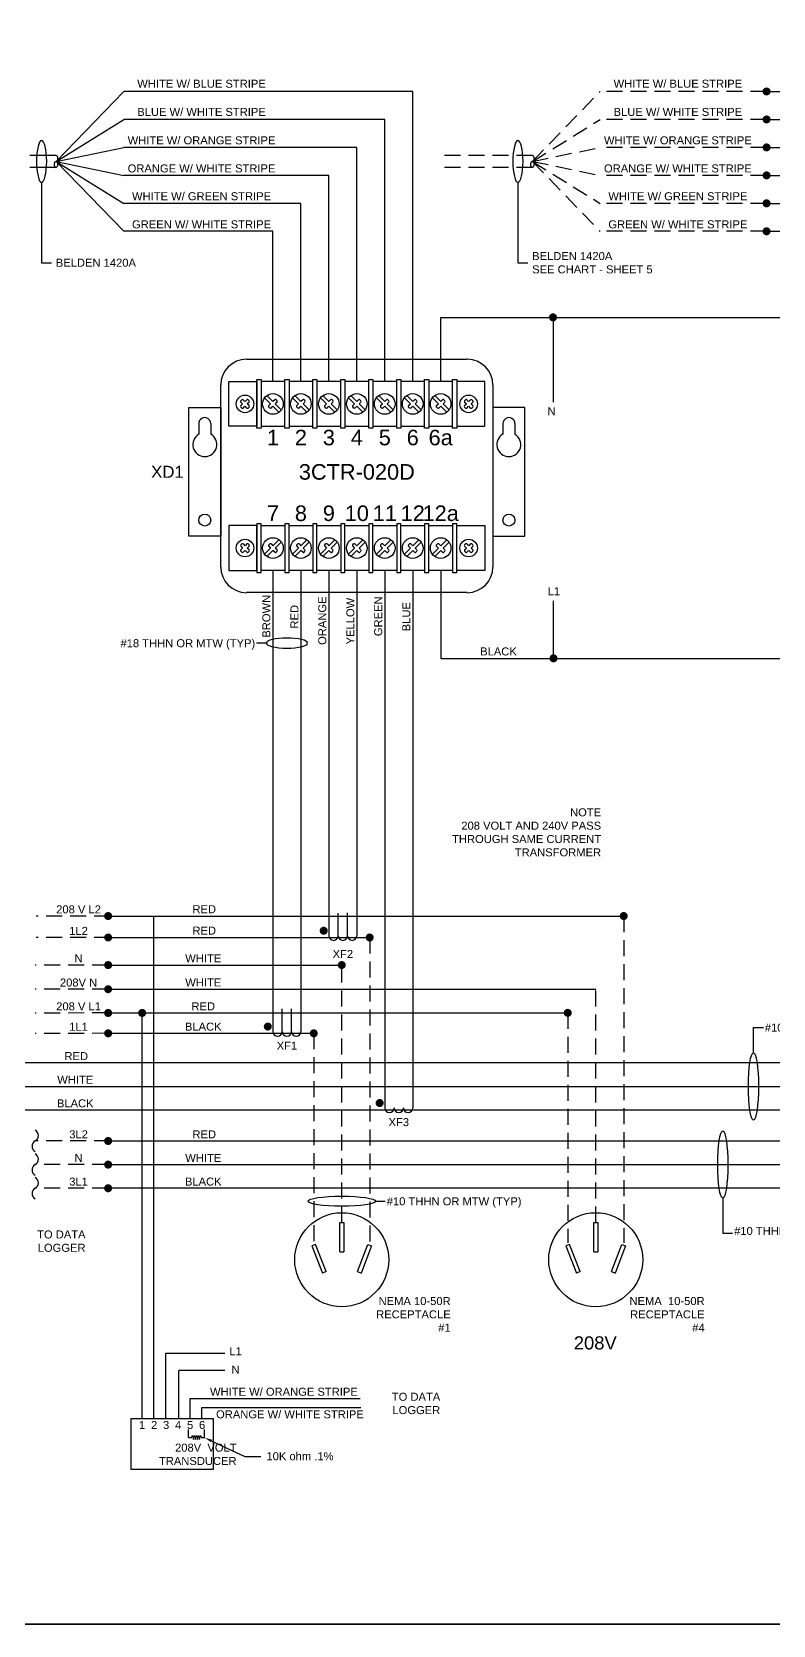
# Model space of a CAD drawing. Header units: inches. Extents: x -228 to 241, y -155 to 115.
# Drawn here: x -188.37 to -176.79, y -32.12 to -7.23 of the extents above; entities that cross this region are included whole.
import ezdxf
from ezdxf import colors
from ezdxf.entities.mleader import LeaderData, LeaderLine
from ezdxf.enums import TextEntityAlignment as Align
from ezdxf.math import Vec2, Vec3

# ---------------------------------------------------------------- set-up
doc = ezdxf.new("R2010")
doc.units = ezdxf.units.IN
doc.header["$MEASUREMENT"] = 0
doc.linetypes.add('HIDDEN', pattern=[0.375, 0.25, -0.125])
for name, color, linetype in [('BORDER', 3, 'Continuous'), ('CURRENT TRANSFORMER', 201, 'Continuous'), ('ELECTRICAL DEVICES', 30, 'Continuous'), ('FIELD WIRE', 5, 'HIDDEN'), ('FIELD WIRE - N', 255, 'HIDDEN'), ('PANEL WIRE', 5, 'Continuous'), ('PANEL WIRE - N', 255, 'Continuous'), ('TEXT', 4, 'Continuous'), ('TXT', 4, 'Continuous')]:
    doc.layers.add(name, color=color, linetype=linetype)
doc.styles.add('Notes', font='arial.ttf', dxfattribs={"height": 0.125})
doc.styles.get("Standard").update_dxf_attribs({"font": 'arial.ttf'})

# ---------------------------------------------------------------- blocks, each defined once
blk = doc.blocks.new('3CTR-020D')
for p, q in [((0.971, 0.766), (1.064, 0.673)), ((1.408, 0.766), (1.501, 0.673)), ((1.845, 0.766), (1.938, 0.673)), ((2.282, 0.766), (2.375, 0.673)), ((2.718, 0.766), (2.812, 0.673)), ((3.155, 0.766), (3.249, 0.673)), ((3.592, 0.766), (3.685, 0.673)), ((0.563, 0.685), (0.577, 0.7)), ((0.563, 0.663), (0.59, 0.636)), ((0.563, 0.608), (0.591, 0.635)), ((0.578, 0.571), (0.563, 0.586)), ((0.599, 0.7), (0.627, 0.672)), ((0.6, 0.571), (0.627, 0.598)), ((0.655, 0.7), (0.628, 0.673)), ((0.655, 0.571), (0.628, 0.599)), ((0.692, 0.663), (0.664, 0.636)), ((0.692, 0.608), (0.664, 0.635)), ((0.677, 0.7), (0.692, 0.685)), ((0.692, 0.586), (0.677, 0.571)), ((0.934, 0.73), (1.028, 0.636)), ((0.999, 0.586), (1.014, 0.571)), ((1, 0.608), (1.028, 0.636)), ((1.036, 0.571), (1.064, 0.599)), ((1.092, 0.7), (1.064, 0.673)), ((1.064, 0.599), (1.158, 0.505)), ((1.128, 0.663), (1.101, 0.636)), ((1.101, 0.636), (1.195, 0.542)), ((1.114, 0.7), (1.128, 0.685)), ((1.371, 0.73), (1.465, 0.636)), ((1.436, 0.608), (1.465, 0.636)), ((1.436, 0.586), (1.451, 0.571)), ((1.473, 0.571), (1.501, 0.599)), ((1.529, 0.7), (1.501, 0.673)), ((1.501, 0.599), (1.595, 0.505)), ((1.565, 0.663), (1.538, 0.636)), ((1.538, 0.636), (1.631, 0.542)), ((1.551, 0.7), (1.565, 0.685)), ((1.808, 0.73), (1.901, 0.636)), ((1.873, 0.608), (1.901, 0.636)), ((1.873, 0.586), (1.888, 0.571)), ((1.91, 0.571), (1.938, 0.599)), ((1.966, 0.7), (1.938, 0.673)), ((1.938, 0.599), (2.032, 0.505)), ((2.002, 0.663), (1.975, 0.636)), ((1.975, 0.636), (2.068, 0.542)), ((1.988, 0.7), (2.002, 0.685)), ((2.245, 0.73), (2.338, 0.636)), ((2.31, 0.608), (2.338, 0.636)), ((2.31, 0.586), (2.324, 0.571)), ((2.346, 0.571), (2.375, 0.599)), ((2.402, 0.7), (2.375, 0.673)), ((2.375, 0.599), (2.469, 0.505)), ((2.439, 0.663), (2.411, 0.636)), ((2.411, 0.636), (2.505, 0.542)), ((2.424, 0.7), (2.439, 0.685)), ((2.682, 0.73), (2.775, 0.636)), ((2.747, 0.608), (2.775, 0.636)), ((2.747, 0.586), (2.761, 0.571)), ((2.783, 0.571), (2.812, 0.599)), ((2.839, 0.7), (2.812, 0.673)), ((2.812, 0.599), (2.905, 0.505)), ((2.876, 0.663), (2.848, 0.636)), ((2.848, 0.636), (2.942, 0.542)), ((2.861, 0.7), (2.876, 0.685)), ((3.119, 0.73), (3.212, 0.636)), ((3.184, 0.608), (3.212, 0.636)), ((3.184, 0.586), (3.198, 0.571)), ((3.22, 0.571), (3.248, 0.599)), ((3.248, 0.599), (3.342, 0.505)), ((3.276, 0.7), (3.249, 0.673)), ((3.313, 0.663), (3.285, 0.636)), ((3.285, 0.636), (3.379, 0.542)), ((3.298, 0.7), (3.313, 0.685)), ((3.555, 0.73), (3.649, 0.636)), ((3.62, 0.608), (3.649, 0.636)), ((3.62, 0.586), (3.635, 0.571)), ((3.657, 0.571), (3.685, 0.599)), ((3.713, 0.7), (3.685, 0.673)), ((3.685, 0.599), (3.779, 0.505)), ((3.749, 0.663), (3.722, 0.636)), ((3.722, 0.636), (3.816, 0.542)), ((3.735, 0.7), (3.749, 0.685)), ((4.073, 0.7), (4.058, 0.685)), ((4.058, 0.663), (4.086, 0.636)), ((4.058, 0.608), (4.086, 0.635)), ((4.058, 0.586), (4.073, 0.571)), ((4.095, 0.7), (4.122, 0.673)), ((4.095, 0.571), (4.122, 0.599)), ((4.151, 0.7), (4.123, 0.672)), ((4.15, 0.571), (4.123, 0.598)), ((4.187, 0.608), (4.159, 0.635)), ((4.187, 0.663), (4.16, 0.636)), ((4.172, 0.571), (4.187, 0.586)), ((4.187, 0.685), (4.173, 0.7)), ((-0.095, 0.328), (-0.095, 0.162)), ((0.092, 0.328), (0.093, 0.163)), ((4.658, 0.328), (4.657, 0.163)), ((4.845, 0.328), (4.845, 0.162)), ((1.064, -1.581), (1.158, -1.487)), ((1.501, -1.581), (1.595, -1.487)), ((1.938, -1.581), (2.032, -1.487)), ((2.375, -1.581), (2.469, -1.487)), ((2.812, -1.581), (2.905, -1.487)), ((3.248, -1.581), (3.342, -1.487)), ((3.685, -1.581), (3.779, -1.487)), ((0.578, -1.552), (0.563, -1.567)), ((0.563, -1.589), (0.591, -1.616)), ((0.563, -1.645), (0.59, -1.617)), ((0.563, -1.667), (0.577, -1.681)), ((0.599, -1.681), (0.627, -1.654)), ((0.6, -1.552), (0.627, -1.58)), ((0.655, -1.553), (0.628, -1.58)), ((0.655, -1.681), (0.628, -1.654)), ((0.692, -1.589), (0.664, -1.617)), ((0.692, -1.645), (0.664, -1.617)), ((0.692, -1.567), (0.677, -1.553)), ((0.677, -1.681), (0.692, -1.667)), ((0.934, -1.711), (1.028, -1.617)), ((0.971, -1.748), (1.064, -1.654)), ((0.999, -1.567), (1.014, -1.553)), ((1, -1.589), (1.028, -1.617)), ((1.036, -1.553), (1.064, -1.581)), ((1.092, -1.681), (1.064, -1.654)), ((1.101, -1.617), (1.195, -1.523)), ((1.128, -1.645), (1.101, -1.617)), ((1.114, -1.681), (1.128, -1.667)), ((1.371, -1.711), (1.465, -1.617)), ((1.408, -1.748), (1.501, -1.654)), ((1.436, -1.567), (1.451, -1.553)), ((1.436, -1.589), (1.465, -1.617)), ((1.473, -1.553), (1.501, -1.581)), ((1.529, -1.681), (1.501, -1.654)), ((1.538, -1.617), (1.631, -1.523)), ((1.565, -1.645), (1.538, -1.617)), ((1.551, -1.681), (1.565, -1.667)), ((1.808, -1.711), (1.901, -1.617)), ((1.845, -1.748), (1.938, -1.654)), ((1.873, -1.567), (1.888, -1.553)), ((1.873, -1.589), (1.901, -1.617)), ((1.91, -1.553), (1.938, -1.581)), ((1.966, -1.681), (1.938, -1.654)), ((1.975, -1.617), (2.068, -1.523)), ((2.002, -1.645), (1.975, -1.617)), ((1.988, -1.681), (2.002, -1.667)), ((2.245, -1.711), (2.338, -1.617)), ((2.282, -1.748), (2.375, -1.654)), ((2.31, -1.567), (2.324, -1.553)), ((2.31, -1.589), (2.338, -1.617)), ((2.346, -1.553), (2.375, -1.581)), ((2.402, -1.681), (2.375, -1.654)), ((2.411, -1.617), (2.505, -1.523)), ((2.439, -1.645), (2.411, -1.617)), ((2.424, -1.681), (2.439, -1.667)), ((2.682, -1.711), (2.775, -1.617)), ((2.718, -1.748), (2.812, -1.654)), ((2.747, -1.567), (2.761, -1.553)), ((2.747, -1.589), (2.775, -1.617)), ((2.783, -1.553), (2.812, -1.581)), ((2.839, -1.681), (2.812, -1.654)), ((2.848, -1.617), (2.942, -1.523)), ((2.876, -1.645), (2.848, -1.617)), ((2.861, -1.681), (2.876, -1.667)), ((3.119, -1.711), (3.212, -1.617)), ((3.155, -1.748), (3.249, -1.654)), ((3.184, -1.567), (3.198, -1.553)), ((3.184, -1.589), (3.212, -1.617)), ((3.22, -1.553), (3.248, -1.581)), ((3.276, -1.681), (3.249, -1.654)), ((3.285, -1.617), (3.379, -1.523)), ((3.313, -1.645), (3.285, -1.617)), ((3.298, -1.681), (3.313, -1.667)), ((3.555, -1.711), (3.649, -1.617)), ((3.592, -1.748), (3.685, -1.654)), ((3.62, -1.567), (3.635, -1.553)), ((3.62, -1.589), (3.649, -1.617)), ((3.657, -1.553), (3.685, -1.581)), ((3.713, -1.681), (3.685, -1.654)), ((3.722, -1.617), (3.816, -1.523)), ((3.749, -1.645), (3.722, -1.617)), ((3.735, -1.681), (3.749, -1.667)), ((4.058, -1.567), (4.073, -1.553)), ((4.058, -1.589), (4.086, -1.617)), ((4.058, -1.645), (4.086, -1.617)), ((4.073, -1.681), (4.058, -1.667)), ((4.095, -1.553), (4.122, -1.58)), ((4.095, -1.681), (4.122, -1.654)), ((4.15, -1.552), (4.123, -1.58)), ((4.151, -1.681), (4.123, -1.654)), ((4.187, -1.589), (4.159, -1.616)), ((4.187, -1.645), (4.16, -1.617)), ((4.172, -1.552), (4.187, -1.567)), ((4.187, -1.667), (4.173, -1.681))]:
    blk.add_line(p, q)
for points in [[(0.649, 1.332), (4.101, 1.332)], [(0.249, -1.913), (0.249, 0.931)], [(4.501, 0.931), (4.501, -1.913)], [(4.101, -2.313), (0.649, -2.313)]]:
    blk.add_lwpolyline(points)
for points in [[(0.813, 1.016), (0.879, 1.016), (0.879, 0.256), (0.813, 0.256)], [(1.25, 1.016), (1.316, 1.016), (1.316, 0.256), (1.25, 0.256)], [(1.687, 1.016), (1.752, 1.016), (1.752, 0.256), (1.687, 0.256)], [(2.124, 1.016), (2.189, 1.016), (2.189, 0.256), (2.124, 0.256)], [(2.561, 1.016), (2.626, 1.016), (2.626, 0.256), (2.561, 0.256)], [(2.998, 1.016), (3.063, 1.016), (3.063, 0.256), (2.998, 0.256)], [(3.434, 1.016), (3.5, 1.016), (3.5, 0.256), (3.434, 0.256)], [(3.871, 1.016), (3.937, 1.016), (3.937, 0.256), (3.871, 0.256)], [(0.374, 0.987), (0.813, 0.987), (0.813, 0.285), (0.374, 0.285)], [(0.879, 0.285), (1.25, 0.285), (1.25, 0.987), (0.879, 0.987)], [(1.316, 0.285), (1.687, 0.285), (1.687, 0.987), (1.316, 0.987)], [(1.752, 0.285), (2.124, 0.285), (2.124, 0.987), (1.752, 0.987)], [(2.189, 0.285), (2.561, 0.285), (2.561, 0.987), (2.189, 0.987)], [(2.626, 0.285), (2.998, 0.285), (2.998, 0.987), (2.626, 0.987)], [(3.063, 0.285), (3.434, 0.285), (3.434, 0.987), (3.063, 0.987)], [(3.5, 0.285), (3.871, 0.285), (3.871, 0.987), (3.5, 0.987)], [(4.376, 0.987), (3.937, 0.987), (3.937, 0.285), (4.376, 0.285)], [(-0.251, 0.579), (0.249, 0.579), (0.249, -1.43), (-0.251, -1.43)], [(5.001, 0.579), (4.501, 0.579), (4.501, -1.43), (5.001, -1.43)], [(0.813, -1.997), (0.879, -1.997), (0.879, -1.237), (0.813, -1.237)], [(1.25, -1.997), (1.316, -1.997), (1.316, -1.237), (1.25, -1.237)], [(1.687, -1.997), (1.752, -1.997), (1.752, -1.237), (1.687, -1.237)], [(2.124, -1.997), (2.189, -1.997), (2.189, -1.237), (2.124, -1.237)], [(2.561, -1.997), (2.626, -1.997), (2.626, -1.237), (2.561, -1.237)], [(2.998, -1.997), (3.063, -1.997), (3.063, -1.237), (2.998, -1.237)], [(3.434, -1.997), (3.5, -1.997), (3.5, -1.237), (3.434, -1.237)], [(3.871, -1.997), (3.937, -1.997), (3.937, -1.237), (3.871, -1.237)], [(0.374, -1.968), (0.813, -1.968), (0.813, -1.266), (0.374, -1.266)], [(0.879, -1.266), (1.25, -1.266), (1.25, -1.968), (0.879, -1.968)], [(1.316, -1.266), (1.687, -1.266), (1.687, -1.968), (1.316, -1.968)], [(1.752, -1.266), (2.124, -1.266), (2.124, -1.968), (1.752, -1.968)], [(2.189, -1.266), (2.561, -1.266), (2.561, -1.968), (2.189, -1.968)], [(2.626, -1.266), (2.998, -1.266), (2.998, -1.968), (2.626, -1.968)], [(3.063, -1.266), (3.434, -1.266), (3.434, -1.968), (3.063, -1.968)], [(3.5, -1.266), (3.871, -1.266), (3.871, -1.968), (3.5, -1.968)], [(4.376, -1.968), (3.937, -1.968), (3.937, -1.266), (4.376, -1.266)]]:
    blk.add_lwpolyline(points, close=True)
for centre, radius in [((0.627, 0.635), 0.137), ((1.064, 0.635), 0.161), ((1.501, 0.635), 0.161), ((1.938, 0.635), 0.161), ((2.375, 0.635), 0.161), ((2.811, 0.635), 0.161), ((3.248, 0.635), 0.161), ((3.685, 0.635), 0.161), ((4.123, 0.635), 0.137), ((-0.001, -1.179), 0.0941), ((4.751, -1.179), 0.0941), ((0.627, -1.617), 0.137), ((1.064, -1.617), 0.161), ((1.501, -1.617), 0.161), ((1.938, -1.617), 0.161), ((2.375, -1.617), 0.161), ((2.811, -1.617), 0.161), ((3.248, -1.617), 0.161), ((3.685, -1.617), 0.161), ((4.123, -1.617), 0.137)]:
    blk.add_circle(centre, radius)
for centre, radius, start, end in [((0.65, 0.931), 0.401, 90.1363, 179.9973), ((4.1, 0.931), 0.401, 0.0027, 89.8637), ((0.574, 0.674), 0.0155, 134.8595, 225.1763), ((0.574, 0.597), 0.0157, 135.2954, 224.7742), ((0.588, 0.689), 0.0157, 45.2954, 134.7742), ((0.589, 0.582), 0.0155, 224.8595, 315.1763), ((0.666, 0.689), 0.0155, 44.8595, 135.1763), ((0.666, 0.582), 0.0157, 225.2954, 314.7742), ((0.68, 0.674), 0.0157, 315.2954, 44.7742), ((0.681, 0.597), 0.0155, 314.8595, 45.1763), ((1.01, 0.597), 0.0155, 134.5651, 224.8819), ((1.025, 0.583), 0.0157, 224.9672, 314.446), ((1.103, 0.689), 0.0155, 44.8595, 135.1763), ((1.117, 0.674), 0.0157, 315.2954, 44.7742), ((1.447, 0.597), 0.0155, 134.5651, 224.8819), ((1.462, 0.583), 0.0157, 224.9672, 314.446), ((1.54, 0.689), 0.0155, 44.8595, 135.1763), ((1.554, 0.674), 0.0157, 315.2954, 44.7742), ((1.884, 0.597), 0.0155, 134.5651, 224.8819), ((1.899, 0.583), 0.0157, 224.9672, 314.446), ((1.977, 0.689), 0.0155, 44.8595, 135.1763), ((1.991, 0.674), 0.0157, 315.2954, 44.7742), ((2.321, 0.597), 0.0155, 134.5651, 224.8819), ((2.335, 0.583), 0.0157, 224.9672, 314.446), ((2.413, 0.689), 0.0155, 44.8595, 135.1763), ((2.428, 0.674), 0.0157, 315.2954, 44.7742), ((2.758, 0.597), 0.0155, 134.5651, 224.8819), ((2.772, 0.583), 0.0157, 224.9672, 314.446), ((2.85, 0.689), 0.0155, 44.8595, 135.1763), ((2.865, 0.674), 0.0157, 315.2954, 44.7742), ((3.195, 0.597), 0.0155, 134.5651, 224.8819), ((3.209, 0.583), 0.0157, 224.9672, 314.446), ((3.287, 0.689), 0.0155, 44.8595, 135.1763), ((3.301, 0.674), 0.0157, 315.2954, 44.7742), ((3.631, 0.597), 0.0155, 134.5651, 224.8819), ((3.646, 0.583), 0.0157, 224.9672, 314.446), ((3.724, 0.689), 0.0155, 44.8595, 135.1763), ((3.738, 0.674), 0.0157, 315.2954, 44.7742), ((4.069, 0.597), 0.0157, 135.2954, 224.7742), ((4.07, 0.674), 0.0155, 134.8595, 225.1763), ((4.084, 0.689), 0.0155, 44.8237, 135.1405), ((4.084, 0.582), 0.0157, 225.2258, 314.7046), ((4.161, 0.582), 0.0155, 224.8237, 315.1405), ((4.162, 0.689), 0.0157, 45.2258, 134.7046), ((4.176, 0.674), 0.0155, 314.8237, 45.1405), ((4.176, 0.597), 0.0157, 315.2258, 44.7046), ((-0.001, 0.328), 0.0934, 360, 180.0381), ((4.751, 0.328), 0.0934, 359.9619, 180), ((0, 0), 0.187, 120.3839, 60.4214), ((4.75, 0), 0.187, 119.5786, 59.6161), ((0.574, -1.656), 0.0155, 134.8237, 225.1405), ((0.574, -1.578), 0.0157, 135.2258, 224.7046), ((0.588, -1.67), 0.0157, 225.2258, 314.7046), ((0.589, -1.563), 0.0155, 44.8237, 135.1405), ((0.666, -1.564), 0.0157, 45.2258, 134.7046), ((0.666, -1.67), 0.0155, 224.8237, 315.1405), ((0.681, -1.578), 0.0155, 314.8237, 45.1405), ((0.68, -1.656), 0.0157, 315.2258, 44.7046), ((1.01, -1.578), 0.0155, 135.1181, 225.4349), ((1.025, -1.564), 0.0157, 45.554, 135.0328), ((1.103, -1.67), 0.0155, 224.8237, 315.1405), ((1.117, -1.656), 0.0157, 315.2258, 44.7046), ((1.447, -1.578), 0.0155, 135.1181, 225.4349), ((1.462, -1.564), 0.0157, 45.554, 135.0328), ((1.54, -1.67), 0.0155, 224.8237, 315.1405), ((1.554, -1.656), 0.0157, 315.2258, 44.7046), ((1.884, -1.578), 0.0155, 135.1181, 225.4349), ((1.899, -1.564), 0.0157, 45.554, 135.0328), ((1.977, -1.67), 0.0155, 224.8237, 315.1405), ((1.991, -1.656), 0.0157, 315.2258, 44.7046), ((2.321, -1.578), 0.0155, 135.1181, 225.4349), ((2.335, -1.564), 0.0157, 45.554, 135.0328), ((2.413, -1.67), 0.0155, 224.8237, 315.1405), ((2.428, -1.656), 0.0157, 315.2258, 44.7046), ((2.758, -1.578), 0.0155, 135.1181, 225.4349), ((2.772, -1.564), 0.0157, 45.554, 135.0328), ((2.85, -1.67), 0.0155, 224.8237, 315.1405), ((2.865, -1.656), 0.0157, 315.2258, 44.7046), ((3.195, -1.578), 0.0155, 135.1181, 225.4349), ((3.209, -1.564), 0.0157, 45.554, 135.0328), ((3.287, -1.67), 0.0155, 224.8237, 315.1405), ((3.301, -1.656), 0.0157, 315.2258, 44.7046), ((3.631, -1.578), 0.0155, 135.1181, 225.4349), ((3.646, -1.564), 0.0157, 45.554, 135.0328), ((3.724, -1.67), 0.0155, 224.8237, 315.1405), ((3.738, -1.656), 0.0157, 315.2258, 44.7046), ((4.069, -1.578), 0.0157, 135.2258, 224.7046), ((4.07, -1.656), 0.0155, 134.8237, 225.1405), ((4.084, -1.564), 0.0157, 45.2954, 134.7742), ((4.084, -1.67), 0.0155, 224.8595, 315.1763), ((4.161, -1.563), 0.0155, 44.8595, 135.1763), ((4.162, -1.67), 0.0157, 225.2954, 314.7742), ((4.176, -1.578), 0.0157, 315.2954, 44.7742), ((4.176, -1.656), 0.0155, 314.8595, 45.1763), ((0.65, -1.913), 0.401, 180.0027, 269.8637), ((4.1, -1.913), 0.401, 270.1363, 359.9973)]:
    blk.add_arc(centre, radius, start, end)
at = {"style": 'Notes'}
for s, height, p in [('1', 0.243, (1.065, 0.11)), ('2', 0.243, (1.501, 0.11)), ('3', 0.243, (1.938, 0.11)), ('4', 0.243, (2.375, 0.11)), ('5', 0.243, (2.812, 0.11)), ('6', 0.243, (3.249, 0.11)), ('6a', 0.2431, (3.685, 0.11)), ('3CTR-020D', 0.2431, (2.375, -0.427)), ('7', 0.243, (1.065, -1.073)), ('8', 0.243, (1.501, -1.073)), ('9', 0.243, (1.938, -1.073)), ('10', 0.2431, (2.375, -1.073)), ('11', 0.2431, (2.812, -1.073)), ('12', 0.2431, (3.249, -1.073)), ('12a', 0.2431, (3.685, -1.073))]:
    blk.add_text(s, height=height, dxfattribs=at).set_placement(p, align=Align.MIDDLE_CENTER)
blk = doc.blocks.new('B-BORDER')
at = {"layer": 'BORDER', "const_width": 0.01}
blk.add_lwpolyline([(34, 0), (34, 10), (18, 10), (18, 0), (34, 0)], dxfattribs=at)
at = {"layer": 'TXT'}
for tag, height, p in [('DRAWN_BY', 0.075, (29.2713, 0.5576)), ('SHEET', 0.075, (30.4722, 0.5576)), ('DWG_TITLE', 0.075, (32.384, 0.4864)), ('CHECKED_BY', 0.075, (29.2713, 0.4098)), ('DATE', 0.075, (30.4722, 0.4098)), ('REV', 0.125, (33.7822, 0.1077))]:
    blk.add_attdef(tag, text='', height=height, dxfattribs=at).set_placement(p, align=Align.MIDDLE_CENTER)
blk.add_attdef('FILENAME', (28.5264, 0.0864), '', height=0.075, dxfattribs=at)
blk = doc.blocks.new('RESISTOR')
for p, q in [((-1, 0), (-0.625, 0)), ((-0.625, 0), (-0.5, 0.25)), ((-0.5, 0.25), (-0.375, -0.25)), ((-0.375, -0.25), (-0.25, 0.25)), ((-0.25, 0.25), (-0.125, -0.25)), ((-0.125, -0.25), (0, 0.25)), ((0, 0.25), (0.125, -0.25)), ((0.125, -0.25), (0.25, 0.25)), ((0.25, 0.25), (0.375, -0.25)), ((0.375, -0.25), (0.5, 0.25)), ((0.5, 0.25), (0.625, 0)), ((0.625, 0), (1, 0))]:
    blk.add_line(p, q)

msp = doc.modelspace()

# ---------------------------------------------------------------- linework, layer by layer
at = {"layer": 'CURRENT TRANSFORMER'}
for p, q in [((-184.604257, -15.643901), (-184.604257, -22.844421)), ((-184.16743, -15.643901), (-184.16743, -22.844421)), ((-183.730604, -15.643901), (-183.730604, -21.348184)), ((-183.293778, -15.643901), (-183.293778, -21.348184)), ((-182.856952, -15.643901), (-182.856952, -24.039023)), ((-182.420125, -15.643901), (-182.420125, -24.039023)), ((-183.584995, -21.348184), (-183.584995, -20.994418)), ((-183.439387, -21.348184), (-183.439387, -20.993128)), ((-184.458648, -22.844421), (-184.458648, -22.490655)), ((-184.313039, -22.844421), (-184.313039, -22.489364))]:
    msp.add_line(p, q, dxfattribs=at)
at = {"layer": 'CURRENT TRANSFORMER', "ltscale": 0.1, "const_width": 0.0625}
for points in [[(-183.842458, -21.271251, 1), (-183.779958, -21.271251, 1)], [(-184.716111, -22.767487, 1), (-184.653611, -22.767487, 1)], [(-182.968806, -23.96209, 1), (-182.906306, -23.96209, 1)]]:
    msp.add_lwpolyline(points, format="xyb", close=True, dxfattribs=at)
at = {"layer": 'CURRENT TRANSFORMER'}
for centre in [(-183.6578, -21.348184), (-183.512191, -21.348184), (-183.366582, -21.348184), (-184.531452, -22.844421), (-184.385843, -22.844421), (-184.240235, -22.844421), (-182.784147, -24.039023), (-182.638538, -24.039023), (-182.49293, -24.039023)]:
    msp.add_arc(centre, 0.072804, 180, 0, dxfattribs=at)
at = {"layer": 'ELECTRICAL DEVICES'}
for p, q in [((-183.560701, -26.284881), (-183.560701, -25.829623)), ((-183.560701, -25.829623), (-183.498337, -25.829623)), ((-183.498337, -25.829623), (-183.498337, -26.284881)), ((-179.592884, -26.284881), (-179.592884, -25.829623)), ((-179.592884, -25.829623), (-179.53052, -25.829623)), ((-179.53052, -25.829623), (-179.53052, -26.284881)), ((-183.937231, -26.170627), (-183.995461, -26.192956)), ((-183.995461, -26.192956), (-183.832458, -26.618033)), ((-183.774229, -26.595704), (-183.937231, -26.170627)), ((-183.560701, -26.284881), (-183.498337, -26.284881)), ((-183.28481, -26.595704), (-183.121808, -26.170627)), ((-183.063578, -26.192956), (-183.226581, -26.618033)), ((-183.121808, -26.170627), (-183.063578, -26.192956)), ((-179.969414, -26.170627), (-180.027643, -26.192956)), ((-180.027643, -26.192956), (-179.864641, -26.618033)), ((-179.806412, -26.595704), (-179.969414, -26.170627)), ((-179.592884, -26.284881), (-179.53052, -26.284881)), ((-179.316993, -26.595704), (-179.153991, -26.170627)), ((-179.095761, -26.192956), (-179.258763, -26.618033)), ((-179.153991, -26.170627), (-179.095761, -26.192956)), ((-183.774229, -26.595704), (-183.832458, -26.618033)), ((-183.28481, -26.595704), (-183.226581, -26.618033)), ((-179.806412, -26.595704), (-179.864641, -26.618033)), ((-179.316993, -26.595704), (-179.258763, -26.618033))]:
    msp.add_line(p, q, dxfattribs=at)
at = {"layer": 'ELECTRICAL DEVICES', "ltscale": 0.1, "const_width": 0.0625}
for points in [[(-176.892407, -8.191415, -1), (-176.892407, -8.128915, -1)], [(-176.892407, -8.628241, -1), (-176.892407, -8.565741, -1)], [(-176.892407, -9.065068, -1), (-176.892407, -9.002568, -1)], [(-176.892407, -9.501894, -1), (-176.892407, -9.439394, -1)], [(-176.892407, -9.93872, -1), (-176.892407, -9.87622, -1)], [(-176.892407, -10.375546, -1), (-176.892407, -10.313046, -1)], [(-180.260284, -11.688936, 1), (-180.197784, -11.688936, 1)], [(-180.252218, -17.015487, 1), (-180.189718, -17.015487, 1)], [(-187.210089, -21.041064, 1), (-187.147589, -21.041064, 1)], [(-179.156126, -21.041064, 1), (-179.093626, -21.041064, 1)], [(-187.210089, -21.376096, 1), (-187.147589, -21.376096, 1)], [(-183.123943, -21.376096, 1), (-183.061443, -21.376096, 1)], [(-187.210089, -21.806911, 1), (-187.147589, -21.806911, 1)], [(-183.560769, -21.806911, 1), (-183.498269, -21.806911, 1)], [(-187.210089, -22.183824, 1), (-187.147589, -22.183824, 1)], [(-187.210089, -22.554911, 1), (-187.147589, -22.554911, 1)], [(-186.678983, -22.554769, 1), (-186.616483, -22.554769, 1)], [(-180.029778, -22.552994, 1), (-179.967278, -22.552994, 1)], [(-187.210089, -22.87319, 1), (-187.147589, -22.87319, 1)], [(-183.997596, -22.87319, 1), (-183.935096, -22.87319, 1)], [(-187.210089, -24.554862, 1), (-187.147589, -24.554862, 1)], [(-187.210089, -24.924074, 1), (-187.147589, -24.924074, 1)], [(-187.210089, -25.293287, 1), (-187.147589, -25.293287, 1)]]:
    msp.add_lwpolyline(points, format="xyb", close=True, dxfattribs=at)
at = {"layer": 'ELECTRICAL DEVICES'}
msp.add_lwpolyline([(-186.818176, -28.892264), (-185.537434, -28.892264), (-185.537434, -29.686314), (-186.818176, -29.686314)], close=True, dxfattribs=at)
for centre in [(-183.529519, -26.409421), (-179.561702, -26.409421)]:
    msp.add_circle(centre, 0.734439, dxfattribs=at)
at = {"layer": 'FIELD WIRE'}
for p, q in [((-180.551465, -9.252669), (-179.492979, -8.160165)), ((-176.892407, -8.160165), (-179.492979, -8.160165)), ((-180.551465, -9.252669), (-179.492979, -8.596991)), ((-176.892407, -8.596991), (-179.492979, -8.596991)), ((-180.551465, -9.158919), (-181.999628, -9.158919)), ((-180.551465, -9.252669), (-179.492979, -9.033818)), ((-176.892407, -9.033818), (-179.492979, -9.033818)), ((-180.551465, -9.346419), (-181.999628, -9.346419)), ((-180.551465, -9.252669), (-179.492979, -10.344296)), ((-180.551465, -9.252669), (-179.492979, -9.90747)), ((-180.551465, -9.252669), (-179.492979, -9.470644)), ((-176.892407, -9.470644), (-179.492979, -9.470644)), ((-176.892407, -9.90747), (-179.492979, -9.90747)), ((-176.892407, -10.344296), (-179.492979, -10.344296)), ((-187.147589, -21.041064), (-188.303256, -21.041064)), ((-179.124876, -21.041064), (-179.124876, -26.146564)), ((-187.147589, -21.376096), (-188.303256, -21.376096)), ((-183.092693, -21.376096), (-183.092693, -26.146564)), ((-187.178839, -22.554911), (-188.318881, -22.557395)), ((-179.998528, -22.552994), (-179.998528, -26.146564)), ((-187.178839, -22.87319), (-188.318881, -22.875674)), ((-183.966346, -22.872333), (-183.966346, -26.146564)), ((-187.147589, -24.554862), (-188.318881, -24.554862)), ((-187.178839, -25.293287), (-188.318881, -25.293287))]:
    msp.add_line(p, q, dxfattribs=at)
for centre, start, end in [((-180.572793, -9.205794), 294.4651909, 65.5348091), ((-180.530138, -9.299544), 114.4651909, 245.5348091), ((-180.572793, -9.299544), 294.4651909, 65.5348091)]:
    msp.add_arc(centre, 0.051499, start, end, dxfattribs=at)
at = {"layer": 'FIELD WIRE - N'}
for p, q in [((-187.178839, -21.806911), (-188.318881, -21.806911)), ((-183.529519, -25.829623), (-183.529519, -21.806911)), ((-187.178839, -22.183824), (-188.318881, -22.183824)), ((-179.561702, -25.829623), (-179.561702, -22.183824)), ((-187.178839, -24.924074), (-188.318881, -24.924074))]:
    msp.add_line(p, q, dxfattribs=at)
at = {"layer": 'PANEL WIRE'}
for p, q in [((-187.993022, -9.252669), (-186.934536, -8.160165)), ((-182.420125, -8.160165), (-186.934536, -8.160165)), ((-182.420125, -12.688936), (-182.420125, -8.160165)), ((-176.923657, -8.160165), (-174.389158, -8.160165)), ((-187.993022, -9.252669), (-186.934536, -8.596991)), ((-182.856952, -8.596991), (-186.934536, -8.596991)), ((-182.856952, -12.688936), (-182.856952, -8.596991)), ((-176.892407, -8.596991), (-174.389158, -8.596991)), ((-187.993022, -9.158919), (-188.403463, -9.158919)), ((-187.993022, -9.252669), (-186.934536, -9.033818)), ((-183.293778, -9.033818), (-186.934536, -9.033818)), ((-183.293778, -12.688936), (-183.293778, -9.033818)), ((-176.892407, -9.033818), (-174.389158, -9.033818)), ((-187.993022, -9.346419), (-188.403463, -9.346419)), ((-187.993022, -9.252669), (-186.934536, -10.344296)), ((-187.993022, -9.252669), (-186.934536, -9.90747)), ((-187.993022, -9.252669), (-186.934536, -9.470644)), ((-183.730604, -9.470644), (-186.934536, -9.470644)), ((-183.730604, -12.688936), (-183.730604, -9.470644)), ((-176.892407, -9.470644), (-174.389158, -9.470644)), ((-184.16743, -9.90747), (-186.934536, -9.90747)), ((-184.16743, -12.688936), (-184.16743, -9.90747)), ((-176.892407, -9.90747), (-174.389158, -9.90747)), ((-184.604257, -10.344296), (-186.934536, -10.344296)), ((-184.604257, -12.688936), (-184.604257, -10.344296)), ((-176.892407, -10.344296), (-174.389158, -10.344296)), ((-181.983299, -15.643901), (-181.983299, -17.015487)), ((-180.220968, -17.015487), (-180.220968, -16.115895)), ((-181.983299, -17.015487), (-166.910508, -17.015487)), ((-187.178839, -21.041064), (-179.124876, -21.041064)), ((-186.464878, -28.895106), (-186.464878, -21.041064)), ((-187.178839, -21.376096), (-183.092693, -21.376096)), ((-187.178839, -22.554911), (-179.998528, -22.552994)), ((-186.647733, -28.890436), (-186.647733, -22.554769)), ((-187.178839, -22.87319), (-183.966346, -22.872333)), ((-173.625447, -23.332957), (-191.058421, -23.332957)), ((-174.499099, -24.071382), (-190.971518, -24.071382)), ((-187.178839, -24.554862), (-167.019902, -24.554862)), ((-167.893555, -25.293287), (-187.178839, -25.293287)), ((-186.277486, -28.892922), (-186.277486, -27.871608)), ((-186.277486, -27.871608), (-185.354429, -27.871608)), ((-185.89984, -28.893437), (-185.89984, -28.579278)), ((-185.89984, -28.579278), (-185.588322, -28.579278)), ((-185.588322, -28.579278), (-183.242304, -28.579278)), ((-185.716126, -28.893437), (-185.716126, -28.717998)), ((-185.716126, -28.717998), (-183.259454, -28.717998)), ((-183.259454, -28.717998), (-183.233075, -28.717998))]:
    msp.add_line(p, q, dxfattribs=at)
for centre, radius, start, end in [((-188.01435, -9.205794), 0.051499, 294.4651909, 65.5348091), ((-187.971694, -9.299544), 0.051499, 114.4651909, 245.5348091), ((-188.01435, -9.299544), 0.051499, 294.4651909, 65.5348091), ((-188.364354, -24.471742), 0.094745, 298.6820619, 61.3179381), ((-188.273408, -24.637981), 0.094745, 118.6820619, 241.3179381), ((-188.364354, -24.840955), 0.094745, 298.6820619, 61.3179381), ((-188.273408, -25.007194), 0.094745, 118.6820619, 241.3179381), ((-188.364354, -25.210167), 0.094745, 298.6820619, 61.3179381), ((-188.273408, -25.376406), 0.094745, 118.6820619, 241.3179381)]:
    msp.add_arc(centre, radius, start, end, dxfattribs=at)
at = {"layer": 'PANEL WIRE - N'}
for p, q in [((-181.983299, -12.688936), (-181.983299, -11.688936)), ((-181.983299, -11.688936), (-166.910508, -11.688936)), ((-180.229034, -11.688936), (-180.229034, -13.015552)), ((-187.178839, -21.806911), (-183.529519, -21.806911)), ((-187.178839, -22.183824), (-179.561702, -22.183824)), ((-193.189352, -23.70217), (-174.062273, -23.70217)), ((-187.178839, -24.924074), (-167.456729, -24.924074)), ((-186.076985, -28.892922), (-186.076985, -28.139101)), ((-185.354429, -28.139101), (-186.076985, -28.139101))]:
    msp.add_line(p, q, dxfattribs=at)
at = {"layer": 'TEXT'}
for p, q in [((-185.924482, -29.189236), (-185.924482, -29.062556)), ((-185.674482, -29.189236), (-185.674482, -29.062556))]:
    msp.add_line(p, q, dxfattribs=at)
at = {"layer": 'TXT'}
for points in [[(-188.21825, -9.579864), (-188.21825, -10.835826), (-188.06364, -10.835826)], [(-180.776693, -9.579864), (-180.776693, -10.835826), (-180.622084, -10.835826)], [(-184.707885, -16.777277), (-184.707885, -16.777277), (-184.862495, -16.777277)], [(-177.097331, -23.176434), (-177.097331, -22.783153), (-176.942721, -22.783153)], [(-183.003784, -25.496123), (-183.003784, -25.496123), (-182.849174, -25.496123)], [(-177.57703, -25.44981), (-177.57703, -25.996455), (-177.42242, -25.996455)]]:
    msp.add_lwpolyline(points, dxfattribs=at)
at = {"layer": 'TXT', "extrusion": (0, 0, -1)}
for centre, major_axis, ratio in [((-188.21825, -9.252669), (0, 0.327194), 0.241669008), ((-180.776693, -9.252669), (0, 0.327194), 0.241669008), ((-184.385843, -16.777277), (-0.322042, 0), 0.245535503)]:
    msp.add_ellipse(centre, major_axis=major_axis, ratio=ratio, dxfattribs=at)
at = {"layer": 'TXT'}
for centre, major_axis in [((-177.097331, -23.70217), (0, -0.525736)), ((-177.57703, -24.924074), (0, -0.525736)), ((-183.529519, -25.496123), (0.525736, 0))]:
    msp.add_ellipse(centre, major_axis=major_axis, ratio=0.150403905, dxfattribs=at)

# ---------------------------------------------------------------- block references
at = {"layer": 'ELECTRICAL DEVICES', "xscale": 2.64, "yscale": 2.64, "zscale": 2.64}
msp.add_blockref('B-BORDER', (-250.933946, -32.105211), dxfattribs=at)
at = {"layer": 'ELECTRICAL DEVICES'}
msp.add_blockref('3CTR-020D', (-185.668778, -13.675756), dxfattribs=at)
at = {"layer": 'TEXT', "xscale": 0.125, "yscale": 0.125, "zscale": 0.125}
msp.add_blockref('RESISTOR', (-185.799482, -29.189236), dxfattribs=at)

# ---------------------------------------------------------------- texts
at = {"layer": 'TXT'}
for s, p in [('WHITE W/ BLUE STRIPE', (-185.71983, -8.101057)), ('WHITE W/ BLUE STRIPE', (-178.278274, -8.101057)), ('BLUE W/ WHITE STRIPE', (-185.71983, -8.541709)), ('BLUE W/ WHITE STRIPE', (-178.278274, -8.541709)), ('WHITE W/ ORANGE STRIPE', (-185.71983, -8.985234)), ('WHITE W/ ORANGE STRIPE', (-178.278274, -8.985234)), ('ORANGE W/ WHITE STRIPE', (-185.71983, -9.424179)), ('ORANGE W/ WHITE STRIPE', (-178.278274, -9.424179)), ('WHITE W/ GREEN STRIPE', (-185.71983, -9.858887)), ('WHITE W/ GREEN STRIPE', (-178.278274, -9.858887)), ('GREEN W/ WHITE STRIPE', (-185.71983, -10.297831)), ('GREEN W/ WHITE STRIPE', (-178.278274, -10.297831)), ('WHITE W/ ORANGE STRIPE', (-184.433024, -28.534921)), ('ORANGE W/ WHITE STRIPE', (-184.338584, -28.887526))]:
    msp.add_text(s, height=0.125, dxfattribs=at).set_placement(p, align=Align.CENTER)
msp.add_text('XD1', height=0.1875, dxfattribs=at).set_placement((-185.997625, -14.101419), align=Align.MIDDLE_RIGHT)
for s, p in [('BROWN', (-184.645032, -16.357984)), ('ORANGE', (-183.771379, -16.42675)), ('YELLOW', (-183.332435, -16.433912)), ('GREEN', (-182.897727, -16.357984)), ('BLUE', (-182.458782, -16.365146)), ('RED', (-184.206087, -16.365146))]:
    msp.add_text(s, height=0.125, rotation=90, dxfattribs=at).set_placement(p, align=Align.CENTER)
for s, p in [('#18 THHN OR MTW (TYP)', (-186.986258, -16.841454)), ('#10 THHN OR MTW (TYP)', (-176.919657, -22.84733)), ('#10 THHN OR MTW (TYP)', (-182.82611, -25.5603)), ('#10 THHN OR MTW (TYP)', (-177.399356, -26.022745))]:
    msp.add_text(s, height=0.125, dxfattribs=at).set_placement(p)
for s, p in [('XF2', (-183.512191, -21.633869)), ('XF1', (-184.385843, -23.066019)), ('XF3', (-182.638538, -24.260622))]:
    msp.add_text(s, height=0.125, dxfattribs=at).set_placement(p, align=Align.MIDDLE_CENTER)
at = {"layer": 'TXT', "style": 'Notes'}
msp.add_text('208V', height=0.2054833, dxfattribs=at).set_placement((-179.568765, -27.709588), align=Align.MIDDLE_CENTER)
at = {"layer": 'TXT', "char_height": 0.125}
for s, width, insert, attachment_point in [('BELDEN 1420A \\PSEE CHART - SHEET 5', 2.01799158, (-180.55508, -10.835826), 4), ('BELDEN 1420A ', 2.01799158, (-187.996636, -10.835826), 4), ('N', 2.01799158, (-180.251025, -13.155002), 5), ('L1', 2.01799158, (-180.214911, -15.966801), 5), ('BLACK', 2.01799158, (-181.081146, -16.908306), 5), ('NOTE \\P208 VOLT AND 240V PASS THROUGH SAME CURRENT TRANSFORMER', 2.69875867, (-179.477615, -19.734579), 6), ('208 V L2', 2.01799158, (-187.641112, -20.937839), 5), ('RED', 2.01799158, (-185.67766, -20.933884), 5), ('1L2', 2.01799158, (-187.641112, -21.272871), 5), ('RED', 2.01799158, (-185.67766, -21.268916), 5), ('N', 2.01799158, (-187.641112, -21.703686), 5), ('WHITE', 2.01799158, (-185.693285, -21.702215), 5), ('208V N', 2.01799158, (-187.641112, -22.080599), 5), ('WHITE', 2.01799158, (-185.693285, -22.079128), 5), ('208 V L1', 2.01799158, (-187.641112, -22.452499), 5), ('RED', 2.01799158, (-185.693285, -22.451456), 5), ('1L1', 2.01799158, (-187.641112, -22.770778), 5), ('BLACK', 2.01799158, (-185.693285, -22.769736), 5), ('RED', 2.01799158, (-187.677333, -23.229732), 5), ('WHITE', 2.01799158, (-187.692958, -23.598944), 5), ('BLACK', 2.01799158, (-187.692958, -23.968157), 5), ('3L2', 2.01799158, (-187.641112, -24.451637), 5), ('RED', 2.01799158, (-185.677333, -24.451637), 5), ('N', 2.01799158, (-187.641112, -24.820849), 5), ('WHITE', 2.01799158, (-185.692958, -24.820849), 5), ('3L1', 2.01799158, (-187.641112, -25.190061), 5), ('BLACK', 2.01799158, (-185.692958, -25.190061), 5), ('TO DATA \\PLOGGER', 1.47318038, (-187.532202, -26.120329), 6), ('NEMA 10-50R RECEPTACLE\\P#1', 1.74098782, (-181.8279, -26.992962), 3), ('NEMA  10-50R RECEPTACLE\\P#4', 1.74098782, (-177.860083, -26.992962), 3), ('L1', 2.01799158, (-185.189251, -27.839118), 5), ('N', 2.01799158, (-185.189251, -28.125058), 5), ('TO DATA \\PLOGGER', 1.47318038, (-181.990618, -28.655724), 6), ('1', 0.31285342, (-186.648104, -28.992482), 5), ('2', 0.31285342, (-186.460604, -28.992482), 5), ('3', 0.31285342, (-186.273104, -28.992482), 5), ('4', 0.31285342, (-186.085604, -28.992482), 5), ('5', 0.31285342, (-185.898104, -28.992482), 5), ('6', 0.31285342, (-185.710604, -28.992482), 5), ('208V  VOLT \\PTRANSDUCER', 1.99003841, (-185.172504, -29.450644), 6)]:
    msp.add_mtext_dynamic_manual_height_columns(s, width=width, gutter_width=12.5, heights=[0], dxfattribs=dict(at, insert=insert, attachment_point=attachment_point))

# ---------------------------------------------------------------- leaders
at = {"layer": 'TEXT'}
ml = msp.add_multileader_mtext('Standard', dxfattribs=at)
ml.set_content('10K ohm .1%', color=256, style='Notes')
ml.set_leader_properties()
ml.build(insert=Vec2(0, 0))
ml.multileader.update_dxf_attribs({"dogleg_length": 0.25, "arrow_head_size": 0.125})
ctx = ml.context
ctx.base_point, ctx.char_height, ctx.arrow_head_size, ctx.landing_gap_size, ctx.plane_origin = Vec3(-184.795871, -29.482078), 0.125, 0.125, 0.09, Vec3(-185.674482, -29.189236)
notes = []
notes.append((ctx, [(0, (1, 1, 0), (-185.045871, -29.482078), (1, 0), 0.25, [(0, [(-185.674482, -29.189236)], 0, [])])]))
ctx.mtext.insert, ctx.mtext.flow_direction = Vec3(-184.705871, -29.417276), 5
for ctx, leaders in notes:
    for number, flags, end, landing, length, lines in leaders:
        leader = LeaderData()
        leader.index, (leader.has_last_leader_line, leader.has_dogleg_vector, leader.attachment_direction) = number, flags
        leader.last_leader_point, leader.dogleg_vector, leader.dogleg_length = Vec3(end), Vec3(landing), length
        for number, points, colour, breaks in lines:
            line = LeaderLine()
            line.index, line.vertices, line.color, line.breaks = number, Vec3.list(points), colors.encode_raw_color(colour), breaks
            leader.lines.append(line)
        ctx.leaders.append(leader)

doc.saveas('drawing.dxf')
